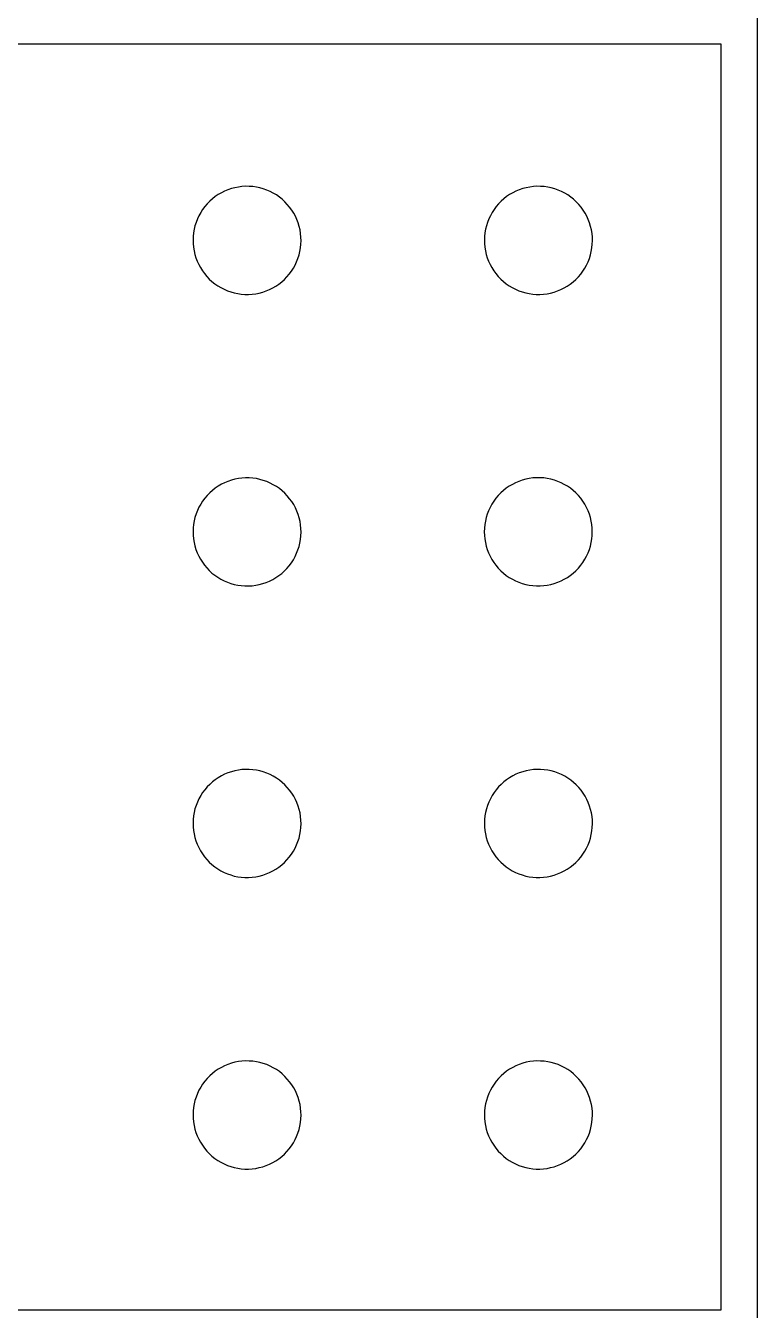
# Model space of a CAD drawing. Extents: x -75 to 75, y -42 to 42.
# Drawn here: x 42.55 to 52.59, y -5.03 to 12.59 of the extents above; entities that cross this region are included whole.
import ezdxf

# ---------------------------------------------------------------- set-up
doc = ezdxf.new("R2010")
doc.units = 0
doc.header["$MEASUREMENT"] = 0
doc.layers.get('0').update_dxf_attribs({"linetype": 'CONTINUOUS'})

msp = doc.modelspace()

# ---------------------------------------------------------------- linework, layer by layer
for p, q in [((52.594, -41.282), (52.594, 30.718)), ((31.094, 12.343), (52.094, 12.343)), ((52.094, 12.343), (52.094, -5.032)), ((45.153, 10.247), (45.114, 10.216)), ((45.194, 10.275), (45.153, 10.247)), ((45.237, 10.3), (45.194, 10.275)), ((45.281, 10.322), (45.237, 10.3)), ((45.327, 10.341), (45.281, 10.322)), ((45.374, 10.357), (45.327, 10.341)), ((45.422, 10.37), (45.374, 10.357)), ((45.47, 10.379), (45.422, 10.37)), ((45.52, 10.386), (45.47, 10.379)), ((45.569, 10.389), (45.52, 10.386)), ((45.619, 10.388), (45.569, 10.389)), ((45.668, 10.385), (45.619, 10.388)), ((45.717, 10.378), (45.668, 10.385)), ((45.766, 10.368), (45.717, 10.378)), ((45.813, 10.354), (45.766, 10.368)), ((45.86, 10.338), (45.813, 10.354)), ((45.906, 10.318), (45.86, 10.338)), ((45.95, 10.295), (45.906, 10.318)), ((45.992, 10.27), (45.95, 10.295)), ((46.033, 10.242), (45.992, 10.27)), ((46.072, 10.211), (46.033, 10.242)), ((49.153, 10.247), (49.114, 10.216)), ((49.194, 10.275), (49.153, 10.247)), ((49.237, 10.3), (49.194, 10.275)), ((49.281, 10.322), (49.237, 10.3)), ((49.327, 10.341), (49.281, 10.322)), ((49.374, 10.357), (49.327, 10.341)), ((49.422, 10.37), (49.374, 10.357)), ((49.47, 10.379), (49.422, 10.37)), ((49.52, 10.386), (49.47, 10.379)), ((49.569, 10.389), (49.52, 10.386)), ((49.619, 10.388), (49.569, 10.389)), ((49.668, 10.385), (49.619, 10.388)), ((49.717, 10.378), (49.668, 10.385)), ((49.766, 10.368), (49.717, 10.378)), ((49.813, 10.354), (49.766, 10.368)), ((49.86, 10.338), (49.813, 10.354)), ((49.906, 10.318), (49.86, 10.338)), ((49.95, 10.295), (49.906, 10.318)), ((49.992, 10.27), (49.95, 10.295)), ((50.033, 10.242), (49.992, 10.27)), ((50.072, 10.211), (50.033, 10.242)), ((44.98, 10.071), (44.953, 10.029)), ((45.01, 10.11), (44.98, 10.071)), ((45.042, 10.148), (45.01, 10.11)), ((45.077, 10.183), (45.042, 10.148)), ((45.114, 10.216), (45.077, 10.183)), ((46.108, 10.177), (46.072, 10.211)), ((46.142, 10.141), (46.108, 10.177)), ((46.174, 10.103), (46.142, 10.141)), ((46.203, 10.063), (46.174, 10.103)), ((46.23, 10.021), (46.203, 10.063)), ((48.98, 10.071), (48.953, 10.029)), ((49.01, 10.11), (48.98, 10.071)), ((49.042, 10.148), (49.01, 10.11)), ((49.077, 10.183), (49.042, 10.148)), ((49.114, 10.216), (49.077, 10.183)), ((50.108, 10.177), (50.072, 10.211)), ((50.142, 10.141), (50.108, 10.177)), ((50.174, 10.103), (50.142, 10.141)), ((50.203, 10.063), (50.174, 10.103)), ((50.23, 10.021), (50.203, 10.063)), ((44.89, 9.894), (44.875, 9.847)), ((44.908, 9.941), (44.89, 9.894)), ((44.929, 9.986), (44.908, 9.941)), ((44.953, 10.029), (44.929, 9.986)), ((46.253, 9.978), (46.23, 10.021)), ((46.274, 9.933), (46.253, 9.978)), ((46.291, 9.886), (46.274, 9.933)), ((46.306, 9.839), (46.291, 9.886)), ((48.89, 9.894), (48.875, 9.847)), ((48.908, 9.941), (48.89, 9.894)), ((48.929, 9.986), (48.908, 9.941)), ((48.953, 10.029), (48.929, 9.986)), ((50.253, 9.978), (50.23, 10.021)), ((50.274, 9.933), (50.253, 9.978)), ((50.291, 9.886), (50.274, 9.933)), ((50.306, 9.839), (50.291, 9.886)), ((44.85, 9.701), (44.848, 9.651)), ((44.855, 9.75), (44.85, 9.701)), ((44.863, 9.799), (44.855, 9.75)), ((44.875, 9.847), (44.863, 9.799)), ((46.317, 9.791), (46.306, 9.839)), ((46.325, 9.742), (46.317, 9.791)), ((46.33, 9.692), (46.325, 9.742)), ((48.85, 9.701), (48.848, 9.651)), ((48.855, 9.75), (48.85, 9.701)), ((48.863, 9.799), (48.855, 9.75)), ((48.875, 9.847), (48.863, 9.799)), ((50.317, 9.791), (50.306, 9.839)), ((50.325, 9.742), (50.317, 9.791)), ((50.33, 9.692), (50.325, 9.742)), ((44.848, 9.651), (44.849, 9.602)), ((44.849, 9.602), (44.854, 9.552)), ((44.854, 9.552), (44.862, 9.503)), ((46.315, 9.495), (46.324, 9.544)), ((46.324, 9.544), (46.329, 9.593)), ((46.329, 9.593), (46.331, 9.643)), ((46.331, 9.643), (46.33, 9.692)), ((48.848, 9.651), (48.849, 9.602)), ((48.849, 9.602), (48.854, 9.552)), ((48.854, 9.552), (48.862, 9.503)), ((50.315, 9.495), (50.324, 9.544)), ((50.324, 9.544), (50.329, 9.593)), ((50.329, 9.593), (50.331, 9.643)), ((50.331, 9.643), (50.33, 9.692)), ((44.862, 9.503), (44.873, 9.455)), ((44.873, 9.455), (44.887, 9.408)), ((44.887, 9.408), (44.905, 9.361)), ((44.905, 9.361), (44.926, 9.316)), ((46.249, 9.309), (46.27, 9.354)), ((46.27, 9.354), (46.288, 9.4)), ((46.288, 9.4), (46.303, 9.447)), ((46.303, 9.447), (46.315, 9.495)), ((48.862, 9.503), (48.873, 9.455)), ((48.873, 9.455), (48.887, 9.408)), ((48.887, 9.408), (48.905, 9.361)), ((48.905, 9.361), (48.926, 9.316)), ((50.249, 9.309), (50.27, 9.354)), ((50.27, 9.354), (50.288, 9.4)), ((50.288, 9.4), (50.303, 9.447)), ((50.303, 9.447), (50.315, 9.495)), ((44.926, 9.316), (44.949, 9.273)), ((44.949, 9.273), (44.976, 9.231)), ((44.976, 9.231), (45.005, 9.191)), ((45.005, 9.191), (45.037, 9.153)), ((46.137, 9.147), (46.169, 9.184)), ((46.169, 9.184), (46.198, 9.224)), ((46.198, 9.224), (46.225, 9.266)), ((46.225, 9.266), (46.249, 9.309)), ((48.926, 9.316), (48.949, 9.273)), ((48.949, 9.273), (48.976, 9.231)), ((48.976, 9.231), (49.005, 9.191)), ((49.005, 9.191), (49.037, 9.153)), ((50.137, 9.147), (50.169, 9.184)), ((50.169, 9.184), (50.198, 9.224)), ((50.198, 9.224), (50.225, 9.266)), ((50.225, 9.266), (50.249, 9.309)), ((45.037, 9.153), (45.071, 9.117)), ((45.071, 9.117), (45.108, 9.083)), ((45.108, 9.083), (45.147, 9.052)), ((45.147, 9.052), (45.187, 9.024)), ((45.187, 9.024), (45.23, 8.999)), ((45.23, 8.999), (45.274, 8.976)), ((45.898, 8.973), (45.942, 8.995)), ((45.942, 8.995), (45.985, 9.02)), ((45.985, 9.02), (46.026, 9.048)), ((46.026, 9.048), (46.065, 9.078)), ((46.065, 9.078), (46.102, 9.111)), ((46.102, 9.111), (46.137, 9.147)), ((49.037, 9.153), (49.071, 9.117)), ((49.071, 9.117), (49.108, 9.083)), ((49.108, 9.083), (49.147, 9.052)), ((49.147, 9.052), (49.187, 9.024)), ((49.187, 9.024), (49.23, 8.999)), ((49.23, 8.999), (49.274, 8.976)), ((49.898, 8.973), (49.942, 8.995)), ((49.942, 8.995), (49.985, 9.02)), ((49.985, 9.02), (50.026, 9.048)), ((50.026, 9.048), (50.065, 9.078)), ((50.065, 9.078), (50.102, 9.111)), ((50.102, 9.111), (50.137, 9.147)), ((45.274, 8.976), (45.32, 8.956)), ((45.32, 8.956), (45.367, 8.94)), ((45.367, 8.94), (45.415, 8.926)), ((45.415, 8.926), (45.463, 8.916)), ((45.463, 8.916), (45.511, 8.91)), ((45.511, 8.91), (45.56, 8.906)), ((45.56, 8.906), (45.61, 8.906)), ((45.61, 8.906), (45.659, 8.909)), ((45.659, 8.909), (45.709, 8.915)), ((45.709, 8.915), (45.757, 8.925)), ((45.757, 8.925), (45.805, 8.938)), ((45.805, 8.938), (45.852, 8.954)), ((45.852, 8.954), (45.898, 8.973)), ((49.274, 8.976), (49.32, 8.956)), ((49.32, 8.956), (49.367, 8.94)), ((49.367, 8.94), (49.415, 8.926)), ((49.415, 8.926), (49.463, 8.916)), ((49.463, 8.916), (49.511, 8.91)), ((49.511, 8.91), (49.56, 8.906)), ((49.56, 8.906), (49.61, 8.906)), ((49.61, 8.906), (49.659, 8.909)), ((49.659, 8.909), (49.709, 8.915)), ((49.709, 8.915), (49.757, 8.925)), ((49.757, 8.925), (49.805, 8.938)), ((49.805, 8.938), (49.852, 8.954)), ((49.852, 8.954), (49.898, 8.973)), ((45.374, 6.357), (45.327, 6.341)), ((45.422, 6.37), (45.374, 6.357)), ((45.47, 6.379), (45.422, 6.37)), ((45.52, 6.386), (45.47, 6.379)), ((45.569, 6.389), (45.52, 6.386)), ((45.619, 6.388), (45.569, 6.389)), ((45.668, 6.385), (45.619, 6.388)), ((45.717, 6.378), (45.668, 6.385)), ((45.766, 6.368), (45.717, 6.378)), ((45.813, 6.354), (45.766, 6.368)), ((45.86, 6.338), (45.813, 6.354)), ((49.368, 6.357), (49.321, 6.341)), ((49.416, 6.37), (49.368, 6.357)), ((49.464, 6.38), (49.416, 6.37)), ((49.513, 6.387), (49.464, 6.38)), ((49.563, 6.39), (49.513, 6.387)), ((49.613, 6.39), (49.563, 6.39)), ((49.662, 6.387), (49.613, 6.39)), ((49.711, 6.38), (49.662, 6.387)), ((49.76, 6.37), (49.711, 6.38)), ((49.808, 6.357), (49.76, 6.37)), ((49.854, 6.341), (49.808, 6.357)), ((45.077, 6.183), (45.042, 6.148)), ((45.114, 6.216), (45.077, 6.183)), ((45.153, 6.247), (45.114, 6.216)), ((45.194, 6.275), (45.153, 6.247)), ((45.237, 6.3), (45.194, 6.275)), ((45.281, 6.322), (45.237, 6.3)), ((45.327, 6.341), (45.281, 6.322)), ((45.906, 6.318), (45.86, 6.338)), ((45.95, 6.295), (45.906, 6.318)), ((45.992, 6.27), (45.95, 6.295)), ((46.033, 6.242), (45.992, 6.27)), ((46.072, 6.211), (46.033, 6.242)), ((46.108, 6.177), (46.072, 6.211)), ((46.142, 6.141), (46.108, 6.177)), ((49.072, 6.182), (49.037, 6.146)), ((49.109, 6.215), (49.072, 6.182)), ((49.148, 6.246), (49.109, 6.215)), ((49.188, 6.274), (49.148, 6.246)), ((49.231, 6.299), (49.188, 6.274)), ((49.275, 6.322), (49.231, 6.299)), ((49.321, 6.341), (49.275, 6.322)), ((49.9, 6.321), (49.854, 6.341)), ((49.944, 6.299), (49.9, 6.321)), ((49.987, 6.274), (49.944, 6.299)), ((50.028, 6.246), (49.987, 6.274)), ((50.067, 6.215), (50.028, 6.246)), ((50.103, 6.182), (50.067, 6.215)), ((50.138, 6.146), (50.103, 6.182)), ((44.953, 6.029), (44.929, 5.986)), ((44.98, 6.071), (44.953, 6.029)), ((45.01, 6.11), (44.98, 6.071)), ((45.042, 6.148), (45.01, 6.11)), ((46.174, 6.103), (46.142, 6.141)), ((46.203, 6.063), (46.174, 6.103)), ((46.23, 6.021), (46.203, 6.063)), ((46.253, 5.978), (46.23, 6.021)), ((48.949, 6.027), (48.925, 5.983)), ((48.976, 6.068), (48.949, 6.027)), ((49.005, 6.108), (48.976, 6.068)), ((49.037, 6.146), (49.005, 6.108)), ((50.17, 6.108), (50.138, 6.146)), ((50.199, 6.068), (50.17, 6.108)), ((50.226, 6.026), (50.199, 6.068)), ((50.25, 5.983), (50.226, 6.026)), ((44.875, 5.847), (44.863, 5.799)), ((44.89, 5.894), (44.875, 5.847)), ((44.908, 5.941), (44.89, 5.894)), ((44.929, 5.986), (44.908, 5.941)), ((46.274, 5.933), (46.253, 5.978)), ((46.291, 5.886), (46.274, 5.933)), ((46.306, 5.839), (46.291, 5.886)), ((46.317, 5.791), (46.306, 5.839)), ((48.872, 5.845), (48.861, 5.796)), ((48.887, 5.892), (48.872, 5.845)), ((48.905, 5.938), (48.887, 5.892)), ((48.925, 5.983), (48.905, 5.938)), ((50.27, 5.938), (50.25, 5.983)), ((50.288, 5.892), (50.27, 5.938)), ((50.303, 5.844), (50.288, 5.892)), ((50.314, 5.796), (50.303, 5.844)), ((44.85, 5.701), (44.848, 5.651)), ((44.848, 5.651), (44.849, 5.602)), ((44.855, 5.75), (44.85, 5.701)), ((44.863, 5.799), (44.855, 5.75)), ((46.325, 5.742), (46.317, 5.791)), ((46.33, 5.692), (46.325, 5.742)), ((46.329, 5.593), (46.331, 5.643)), ((46.331, 5.643), (46.33, 5.692)), ((48.847, 5.698), (48.846, 5.648)), ((48.846, 5.648), (48.848, 5.599)), ((48.852, 5.747), (48.847, 5.698)), ((48.861, 5.796), (48.852, 5.747)), ((50.323, 5.747), (50.314, 5.796)), ((50.327, 5.698), (50.323, 5.747)), ((50.329, 5.648), (50.327, 5.698)), ((50.327, 5.599), (50.329, 5.648)), ((44.849, 5.602), (44.854, 5.552)), ((44.854, 5.552), (44.862, 5.503)), ((44.862, 5.503), (44.873, 5.455)), ((46.303, 5.447), (46.315, 5.495)), ((46.315, 5.495), (46.324, 5.544)), ((46.324, 5.544), (46.329, 5.593)), ((48.848, 5.599), (48.853, 5.55)), ((48.853, 5.55), (48.861, 5.501)), ((48.861, 5.501), (48.872, 5.452)), ((50.303, 5.452), (50.314, 5.501)), ((50.314, 5.501), (50.322, 5.55)), ((50.322, 5.55), (50.327, 5.599)), ((44.873, 5.455), (44.887, 5.408)), ((44.887, 5.408), (44.905, 5.361)), ((44.905, 5.361), (44.926, 5.316)), ((44.926, 5.316), (44.949, 5.273)), ((46.225, 5.266), (46.249, 5.309)), ((46.249, 5.309), (46.27, 5.354)), ((46.27, 5.354), (46.288, 5.4)), ((46.288, 5.4), (46.303, 5.447)), ((48.872, 5.452), (48.887, 5.405)), ((48.887, 5.405), (48.905, 5.359)), ((48.905, 5.359), (48.926, 5.314)), ((48.926, 5.314), (48.95, 5.27)), ((50.225, 5.271), (50.249, 5.314)), ((50.249, 5.314), (50.27, 5.359)), ((50.27, 5.359), (50.288, 5.405)), ((50.288, 5.405), (50.303, 5.452)), ((44.949, 5.273), (44.976, 5.231)), ((44.976, 5.231), (45.005, 5.191)), ((45.005, 5.191), (45.037, 5.153)), ((45.037, 5.153), (45.071, 5.117)), ((45.071, 5.117), (45.108, 5.083)), ((46.102, 5.111), (46.137, 5.147)), ((46.137, 5.147), (46.169, 5.184)), ((46.169, 5.184), (46.198, 5.224)), ((46.198, 5.224), (46.225, 5.266)), ((48.95, 5.27), (48.976, 5.229)), ((48.976, 5.229), (49.006, 5.189)), ((49.006, 5.189), (49.038, 5.151)), ((49.038, 5.151), (49.072, 5.115)), ((49.072, 5.115), (49.109, 5.082)), ((50.066, 5.082), (50.103, 5.115)), ((50.103, 5.115), (50.137, 5.151)), ((50.137, 5.151), (50.169, 5.189)), ((50.169, 5.189), (50.199, 5.229)), ((50.199, 5.229), (50.225, 5.271)), ((45.108, 5.083), (45.147, 5.052)), ((45.147, 5.052), (45.187, 5.024)), ((45.187, 5.024), (45.23, 4.999)), ((45.23, 4.999), (45.274, 4.976)), ((45.274, 4.976), (45.32, 4.956)), ((45.32, 4.956), (45.367, 4.94)), ((45.367, 4.94), (45.415, 4.926)), ((45.757, 4.925), (45.805, 4.938)), ((45.805, 4.938), (45.852, 4.954)), ((45.852, 4.954), (45.898, 4.973)), ((45.898, 4.973), (45.942, 4.995)), ((45.942, 4.995), (45.985, 5.02)), ((45.985, 5.02), (46.026, 5.048)), ((46.026, 5.048), (46.065, 5.078)), ((46.065, 5.078), (46.102, 5.111)), ((49.109, 5.082), (49.148, 5.051)), ((49.148, 5.051), (49.189, 5.023)), ((49.189, 5.023), (49.232, 4.998)), ((49.232, 4.998), (49.276, 4.975)), ((49.276, 4.975), (49.321, 4.956)), ((49.321, 4.956), (49.368, 4.94)), ((49.368, 4.94), (49.416, 4.927)), ((49.759, 4.927), (49.807, 4.94)), ((49.807, 4.94), (49.854, 4.956)), ((49.854, 4.956), (49.9, 4.976)), ((49.9, 4.976), (49.944, 4.998)), ((49.944, 4.998), (49.986, 5.023)), ((49.986, 5.023), (50.027, 5.051)), ((50.027, 5.051), (50.066, 5.082)), ((45.415, 4.926), (45.463, 4.916)), ((45.463, 4.916), (45.511, 4.91)), ((45.511, 4.91), (45.56, 4.906)), ((45.56, 4.906), (45.61, 4.906)), ((45.61, 4.906), (45.659, 4.909)), ((45.659, 4.909), (45.709, 4.915)), ((45.709, 4.915), (45.757, 4.925)), ((49.416, 4.927), (49.464, 4.917)), ((49.464, 4.917), (49.513, 4.911)), ((49.513, 4.911), (49.563, 4.907)), ((49.563, 4.907), (49.612, 4.907)), ((49.612, 4.907), (49.662, 4.911)), ((49.662, 4.911), (49.711, 4.917)), ((49.711, 4.917), (49.759, 4.927)), ((45.237, 2.3), (45.194, 2.275)), ((45.281, 2.322), (45.237, 2.3)), ((45.327, 2.341), (45.281, 2.322)), ((45.374, 2.357), (45.327, 2.341)), ((45.422, 2.37), (45.374, 2.357)), ((45.47, 2.379), (45.422, 2.37)), ((45.52, 2.386), (45.47, 2.379)), ((45.569, 2.389), (45.52, 2.386)), ((45.619, 2.388), (45.569, 2.389)), ((45.668, 2.385), (45.619, 2.388)), ((45.717, 2.378), (45.668, 2.385)), ((45.766, 2.368), (45.717, 2.378)), ((45.813, 2.354), (45.766, 2.368)), ((45.86, 2.338), (45.813, 2.354)), ((45.906, 2.318), (45.86, 2.338)), ((45.95, 2.295), (45.906, 2.318)), ((45.992, 2.27), (45.95, 2.295)), ((49.237, 2.3), (49.194, 2.275)), ((49.281, 2.322), (49.237, 2.3)), ((49.327, 2.341), (49.281, 2.322)), ((49.374, 2.357), (49.327, 2.341)), ((49.422, 2.37), (49.374, 2.357)), ((49.47, 2.379), (49.422, 2.37)), ((49.52, 2.386), (49.47, 2.379)), ((49.569, 2.389), (49.52, 2.386)), ((49.619, 2.388), (49.569, 2.389)), ((49.668, 2.385), (49.619, 2.388)), ((49.717, 2.378), (49.668, 2.385)), ((49.766, 2.368), (49.717, 2.378)), ((49.813, 2.354), (49.766, 2.368)), ((49.86, 2.338), (49.813, 2.354)), ((49.906, 2.318), (49.86, 2.338)), ((49.95, 2.295), (49.906, 2.318)), ((49.992, 2.27), (49.95, 2.295)), ((45.042, 2.148), (45.01, 2.11)), ((45.077, 2.183), (45.042, 2.148)), ((45.114, 2.216), (45.077, 2.183)), ((45.153, 2.247), (45.114, 2.216)), ((45.194, 2.275), (45.153, 2.247)), ((46.033, 2.242), (45.992, 2.27)), ((46.072, 2.211), (46.033, 2.242)), ((46.108, 2.177), (46.072, 2.211)), ((46.142, 2.141), (46.108, 2.177)), ((46.174, 2.103), (46.142, 2.141)), ((49.042, 2.148), (49.01, 2.11)), ((49.077, 2.183), (49.042, 2.148)), ((49.114, 2.216), (49.077, 2.183)), ((49.153, 2.247), (49.114, 2.216)), ((49.194, 2.275), (49.153, 2.247)), ((50.033, 2.242), (49.992, 2.27)), ((50.072, 2.211), (50.033, 2.242)), ((50.108, 2.177), (50.072, 2.211)), ((50.142, 2.141), (50.108, 2.177)), ((50.174, 2.103), (50.142, 2.141)), ((44.908, 1.941), (44.89, 1.894)), ((44.929, 1.986), (44.908, 1.941)), ((44.953, 2.029), (44.929, 1.986)), ((44.98, 2.071), (44.953, 2.029)), ((45.01, 2.11), (44.98, 2.071)), ((46.203, 2.063), (46.174, 2.103)), ((46.23, 2.021), (46.203, 2.063)), ((46.253, 1.978), (46.23, 2.021)), ((46.274, 1.933), (46.253, 1.978)), ((48.908, 1.941), (48.89, 1.894)), ((48.929, 1.986), (48.908, 1.941)), ((48.953, 2.029), (48.929, 1.986)), ((48.98, 2.071), (48.953, 2.029)), ((49.01, 2.11), (48.98, 2.071)), ((50.203, 2.063), (50.174, 2.103)), ((50.23, 2.021), (50.203, 2.063)), ((50.253, 1.978), (50.23, 2.021)), ((50.274, 1.933), (50.253, 1.978)), ((44.863, 1.799), (44.855, 1.75)), ((44.875, 1.847), (44.863, 1.799)), ((44.89, 1.894), (44.875, 1.847)), ((46.291, 1.886), (46.274, 1.933)), ((46.306, 1.839), (46.291, 1.886)), ((46.317, 1.791), (46.306, 1.839)), ((46.325, 1.742), (46.317, 1.791)), ((48.863, 1.799), (48.855, 1.75)), ((48.875, 1.847), (48.863, 1.799)), ((48.89, 1.894), (48.875, 1.847)), ((50.291, 1.886), (50.274, 1.933)), ((50.306, 1.839), (50.291, 1.886)), ((50.317, 1.791), (50.306, 1.839)), ((50.325, 1.742), (50.317, 1.791)), ((44.85, 1.701), (44.848, 1.651)), ((44.848, 1.651), (44.849, 1.602)), ((44.849, 1.602), (44.854, 1.552)), ((44.855, 1.75), (44.85, 1.701)), ((46.324, 1.544), (46.329, 1.593)), ((46.33, 1.692), (46.325, 1.742)), ((46.329, 1.593), (46.331, 1.643)), ((46.331, 1.643), (46.33, 1.692)), ((48.85, 1.701), (48.848, 1.651)), ((48.848, 1.651), (48.849, 1.602)), ((48.849, 1.602), (48.854, 1.552)), ((48.855, 1.75), (48.85, 1.701)), ((50.324, 1.544), (50.329, 1.593)), ((50.33, 1.692), (50.325, 1.742)), ((50.329, 1.593), (50.331, 1.643)), ((50.331, 1.643), (50.33, 1.692)), ((44.854, 1.552), (44.862, 1.503)), ((44.862, 1.503), (44.873, 1.455)), ((44.873, 1.455), (44.887, 1.408)), ((46.288, 1.4), (46.303, 1.447)), ((46.303, 1.447), (46.315, 1.495)), ((46.315, 1.495), (46.324, 1.544)), ((48.854, 1.552), (48.862, 1.503)), ((48.862, 1.503), (48.873, 1.455)), ((48.873, 1.455), (48.887, 1.408)), ((50.288, 1.4), (50.303, 1.447)), ((50.303, 1.447), (50.315, 1.495)), ((50.315, 1.495), (50.324, 1.544)), ((44.887, 1.408), (44.905, 1.361)), ((44.905, 1.361), (44.926, 1.316)), ((44.926, 1.316), (44.949, 1.273)), ((44.949, 1.273), (44.976, 1.231)), ((46.198, 1.224), (46.225, 1.266)), ((46.225, 1.266), (46.249, 1.309)), ((46.249, 1.309), (46.27, 1.354)), ((46.27, 1.354), (46.288, 1.4)), ((48.887, 1.408), (48.905, 1.361)), ((48.905, 1.361), (48.926, 1.316)), ((48.926, 1.316), (48.949, 1.273)), ((48.949, 1.273), (48.976, 1.231)), ((50.198, 1.224), (50.225, 1.266)), ((50.225, 1.266), (50.249, 1.309)), ((50.249, 1.309), (50.27, 1.354)), ((50.27, 1.354), (50.288, 1.4)), ((44.976, 1.231), (45.005, 1.191)), ((45.005, 1.191), (45.037, 1.153)), ((45.037, 1.153), (45.071, 1.117)), ((45.071, 1.117), (45.108, 1.083)), ((45.108, 1.083), (45.147, 1.052)), ((46.026, 1.048), (46.065, 1.078)), ((46.065, 1.078), (46.102, 1.111)), ((46.102, 1.111), (46.137, 1.147)), ((46.137, 1.147), (46.169, 1.184)), ((46.169, 1.184), (46.198, 1.224)), ((48.976, 1.231), (49.005, 1.191)), ((49.005, 1.191), (49.037, 1.153)), ((49.037, 1.153), (49.071, 1.117)), ((49.071, 1.117), (49.108, 1.083)), ((49.108, 1.083), (49.147, 1.052)), ((50.026, 1.048), (50.065, 1.078)), ((50.065, 1.078), (50.102, 1.111)), ((50.102, 1.111), (50.137, 1.147)), ((50.137, 1.147), (50.169, 1.184)), ((50.169, 1.184), (50.198, 1.224)), ((45.147, 1.052), (45.187, 1.024)), ((45.187, 1.024), (45.23, 0.999)), ((45.23, 0.999), (45.274, 0.976)), ((45.274, 0.976), (45.32, 0.956)), ((45.32, 0.956), (45.367, 0.94)), ((45.367, 0.94), (45.415, 0.926)), ((45.415, 0.926), (45.463, 0.916)), ((45.463, 0.916), (45.511, 0.91)), ((45.511, 0.91), (45.56, 0.906)), ((45.56, 0.906), (45.61, 0.906)), ((45.61, 0.906), (45.659, 0.909)), ((45.659, 0.909), (45.709, 0.915)), ((45.709, 0.915), (45.757, 0.925)), ((45.757, 0.925), (45.805, 0.938)), ((45.805, 0.938), (45.852, 0.954)), ((45.852, 0.954), (45.898, 0.973)), ((45.898, 0.973), (45.942, 0.995)), ((45.942, 0.995), (45.985, 1.02)), ((45.985, 1.02), (46.026, 1.048)), ((49.147, 1.052), (49.187, 1.024)), ((49.187, 1.024), (49.23, 0.999)), ((49.23, 0.999), (49.274, 0.976)), ((49.274, 0.976), (49.32, 0.956)), ((49.32, 0.956), (49.367, 0.94)), ((49.367, 0.94), (49.415, 0.926)), ((49.415, 0.926), (49.463, 0.916)), ((49.463, 0.916), (49.511, 0.91)), ((49.511, 0.91), (49.56, 0.906)), ((49.56, 0.906), (49.61, 0.906)), ((49.61, 0.906), (49.659, 0.909)), ((49.659, 0.909), (49.709, 0.915)), ((49.709, 0.915), (49.757, 0.925)), ((49.757, 0.925), (49.805, 0.938)), ((49.805, 0.938), (49.852, 0.954)), ((49.852, 0.954), (49.898, 0.973)), ((49.898, 0.973), (49.942, 0.995)), ((49.942, 0.995), (49.985, 1.02)), ((49.985, 1.02), (50.026, 1.048)), ((45.153, -1.753), (45.114, -1.784)), ((45.194, -1.725), (45.153, -1.753)), ((45.237, -1.7), (45.194, -1.725)), ((45.281, -1.678), (45.237, -1.7)), ((45.327, -1.659), (45.281, -1.678)), ((45.374, -1.643), (45.327, -1.659)), ((45.422, -1.63), (45.374, -1.643)), ((45.47, -1.621), (45.422, -1.63)), ((45.52, -1.614), (45.47, -1.621)), ((45.569, -1.611), (45.52, -1.614)), ((45.619, -1.612), (45.569, -1.611)), ((45.668, -1.615), (45.619, -1.612)), ((45.717, -1.622), (45.668, -1.615)), ((45.766, -1.632), (45.717, -1.622)), ((45.813, -1.646), (45.766, -1.632)), ((45.86, -1.662), (45.813, -1.646)), ((45.906, -1.682), (45.86, -1.662)), ((45.95, -1.705), (45.906, -1.682)), ((45.992, -1.73), (45.95, -1.705)), ((46.033, -1.758), (45.992, -1.73)), ((46.072, -1.789), (46.033, -1.758)), ((49.153, -1.753), (49.114, -1.784)), ((49.194, -1.725), (49.153, -1.753)), ((49.237, -1.7), (49.194, -1.725)), ((49.281, -1.678), (49.237, -1.7)), ((49.327, -1.659), (49.281, -1.678)), ((49.374, -1.643), (49.327, -1.659)), ((49.422, -1.63), (49.374, -1.643)), ((49.47, -1.621), (49.422, -1.63)), ((49.52, -1.614), (49.47, -1.621)), ((49.569, -1.611), (49.52, -1.614)), ((49.619, -1.612), (49.569, -1.611)), ((49.668, -1.615), (49.619, -1.612)), ((49.717, -1.622), (49.668, -1.615)), ((49.766, -1.632), (49.717, -1.622)), ((49.813, -1.646), (49.766, -1.632)), ((49.86, -1.662), (49.813, -1.646)), ((49.906, -1.682), (49.86, -1.662)), ((49.95, -1.705), (49.906, -1.682)), ((49.992, -1.73), (49.95, -1.705)), ((50.033, -1.758), (49.992, -1.73)), ((50.072, -1.789), (50.033, -1.758)), ((44.98, -1.929), (44.953, -1.971)), ((45.01, -1.89), (44.98, -1.929)), ((45.042, -1.852), (45.01, -1.89)), ((45.077, -1.817), (45.042, -1.852)), ((45.114, -1.784), (45.077, -1.817)), ((46.108, -1.823), (46.072, -1.789)), ((46.142, -1.859), (46.108, -1.823)), ((46.174, -1.897), (46.142, -1.859)), ((46.203, -1.937), (46.174, -1.897)), ((46.23, -1.979), (46.203, -1.937)), ((48.98, -1.929), (48.953, -1.971)), ((49.01, -1.89), (48.98, -1.929)), ((49.042, -1.852), (49.01, -1.89)), ((49.077, -1.817), (49.042, -1.852)), ((49.114, -1.784), (49.077, -1.817)), ((50.108, -1.823), (50.072, -1.789)), ((50.142, -1.859), (50.108, -1.823)), ((50.174, -1.897), (50.142, -1.859)), ((50.203, -1.937), (50.174, -1.897)), ((50.23, -1.979), (50.203, -1.937)), ((44.89, -2.106), (44.875, -2.153)), ((44.908, -2.059), (44.89, -2.106)), ((44.929, -2.014), (44.908, -2.059)), ((44.953, -1.971), (44.929, -2.014)), ((46.253, -2.022), (46.23, -1.979)), ((46.274, -2.067), (46.253, -2.022)), ((46.291, -2.114), (46.274, -2.067)), ((46.306, -2.161), (46.291, -2.114)), ((48.89, -2.106), (48.875, -2.153)), ((48.908, -2.059), (48.89, -2.106)), ((48.929, -2.014), (48.908, -2.059)), ((48.953, -1.971), (48.929, -2.014)), ((50.253, -2.022), (50.23, -1.979)), ((50.274, -2.067), (50.253, -2.022)), ((50.291, -2.114), (50.274, -2.067)), ((50.306, -2.161), (50.291, -2.114)), ((44.855, -2.25), (44.85, -2.299)), ((44.863, -2.201), (44.855, -2.25)), ((44.875, -2.153), (44.863, -2.201)), ((46.317, -2.209), (46.306, -2.161)), ((46.325, -2.258), (46.317, -2.209)), ((46.33, -2.308), (46.325, -2.258)), ((48.855, -2.25), (48.85, -2.299)), ((48.863, -2.201), (48.855, -2.25)), ((48.875, -2.153), (48.863, -2.201)), ((50.317, -2.209), (50.306, -2.161)), ((50.325, -2.258), (50.317, -2.209)), ((50.33, -2.308), (50.325, -2.258)), ((44.85, -2.299), (44.848, -2.349)), ((44.848, -2.349), (44.849, -2.398)), ((44.849, -2.398), (44.854, -2.448)), ((44.854, -2.448), (44.862, -2.497)), ((46.315, -2.505), (46.324, -2.456)), ((46.324, -2.456), (46.329, -2.407)), ((46.329, -2.407), (46.331, -2.357)), ((46.331, -2.357), (46.33, -2.308)), ((48.85, -2.299), (48.848, -2.349)), ((48.848, -2.349), (48.849, -2.398)), ((48.849, -2.398), (48.854, -2.448)), ((48.854, -2.448), (48.862, -2.497)), ((50.315, -2.505), (50.324, -2.456)), ((50.324, -2.456), (50.329, -2.407)), ((50.329, -2.407), (50.331, -2.357)), ((50.331, -2.357), (50.33, -2.308)), ((44.862, -2.497), (44.873, -2.545)), ((44.873, -2.545), (44.887, -2.592)), ((44.887, -2.592), (44.905, -2.639)), ((44.905, -2.639), (44.926, -2.684)), ((46.27, -2.646), (46.288, -2.6)), ((46.288, -2.6), (46.303, -2.553)), ((46.303, -2.553), (46.315, -2.505)), ((48.862, -2.497), (48.873, -2.545)), ((48.873, -2.545), (48.887, -2.592)), ((48.887, -2.592), (48.905, -2.639)), ((48.905, -2.639), (48.926, -2.684)), ((50.27, -2.646), (50.288, -2.6)), ((50.288, -2.6), (50.303, -2.553)), ((50.303, -2.553), (50.315, -2.505)), ((44.926, -2.684), (44.949, -2.727)), ((44.949, -2.727), (44.976, -2.769)), ((44.976, -2.769), (45.005, -2.809)), ((45.005, -2.809), (45.037, -2.847)), ((46.137, -2.853), (46.169, -2.816)), ((46.169, -2.816), (46.198, -2.776)), ((46.198, -2.776), (46.225, -2.734)), ((46.225, -2.734), (46.249, -2.691)), ((46.249, -2.691), (46.27, -2.646)), ((48.926, -2.684), (48.949, -2.727)), ((48.949, -2.727), (48.976, -2.769)), ((48.976, -2.769), (49.005, -2.809)), ((49.005, -2.809), (49.037, -2.847)), ((50.137, -2.853), (50.169, -2.816)), ((50.169, -2.816), (50.198, -2.776)), ((50.198, -2.776), (50.225, -2.734)), ((50.225, -2.734), (50.249, -2.691)), ((50.249, -2.691), (50.27, -2.646)), ((45.037, -2.847), (45.071, -2.883)), ((45.071, -2.883), (45.108, -2.917)), ((45.108, -2.917), (45.147, -2.948)), ((45.147, -2.948), (45.187, -2.976)), ((45.187, -2.976), (45.23, -3.001)), ((45.942, -3.005), (45.985, -2.98)), ((45.985, -2.98), (46.026, -2.952)), ((46.026, -2.952), (46.065, -2.922)), ((46.065, -2.922), (46.102, -2.889)), ((46.102, -2.889), (46.137, -2.853)), ((49.037, -2.847), (49.071, -2.883)), ((49.071, -2.883), (49.108, -2.917)), ((49.108, -2.917), (49.147, -2.948)), ((49.147, -2.948), (49.187, -2.976)), ((49.187, -2.976), (49.23, -3.001)), ((49.942, -3.005), (49.985, -2.98)), ((49.985, -2.98), (50.026, -2.952)), ((50.026, -2.952), (50.065, -2.922)), ((50.065, -2.922), (50.102, -2.889)), ((50.102, -2.889), (50.137, -2.853)), ((45.23, -3.001), (45.274, -3.024)), ((45.274, -3.024), (45.32, -3.044)), ((45.32, -3.044), (45.367, -3.06)), ((45.367, -3.06), (45.415, -3.074)), ((45.415, -3.074), (45.463, -3.084)), ((45.463, -3.084), (45.511, -3.09)), ((45.511, -3.09), (45.56, -3.094)), ((45.56, -3.094), (45.61, -3.094)), ((45.61, -3.094), (45.659, -3.091)), ((45.659, -3.091), (45.709, -3.085)), ((45.709, -3.085), (45.757, -3.075)), ((45.757, -3.075), (45.805, -3.062)), ((45.805, -3.062), (45.852, -3.046)), ((45.852, -3.046), (45.898, -3.027)), ((45.898, -3.027), (45.942, -3.005)), ((49.23, -3.001), (49.274, -3.024)), ((49.274, -3.024), (49.32, -3.044)), ((49.32, -3.044), (49.367, -3.06)), ((49.367, -3.06), (49.415, -3.074)), ((49.415, -3.074), (49.463, -3.084)), ((49.463, -3.084), (49.511, -3.09)), ((49.511, -3.09), (49.56, -3.094)), ((49.56, -3.094), (49.61, -3.094)), ((49.61, -3.094), (49.659, -3.091)), ((49.659, -3.091), (49.709, -3.085)), ((49.709, -3.085), (49.757, -3.075)), ((49.757, -3.075), (49.805, -3.062)), ((49.805, -3.062), (49.852, -3.046)), ((49.852, -3.046), (49.898, -3.027)), ((49.898, -3.027), (49.942, -3.005)), ((52.094, -5.032), (31.094, -5.032))]:
    msp.add_line(p, q)

doc.saveas('drawing.dxf')
